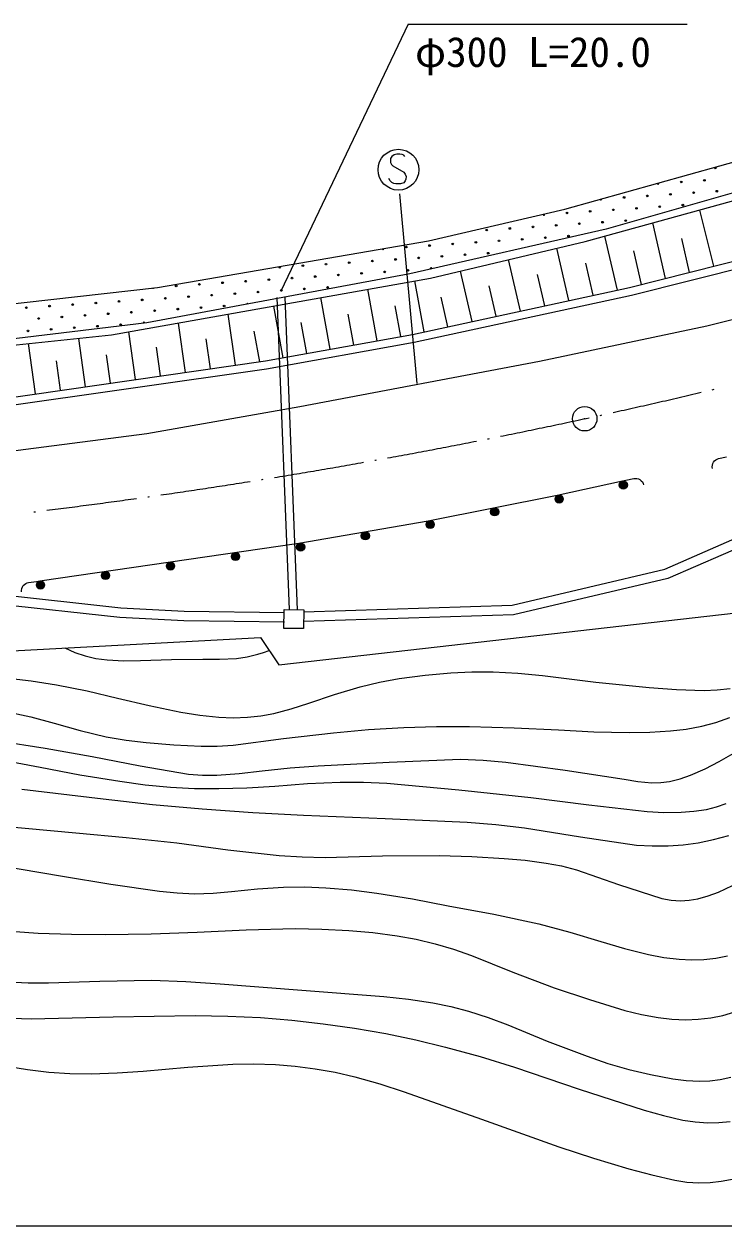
# Model space of a CAD drawing. Units: millimetres, scale not verified. Extents: x 40000 to 680000, y 20000 to 380000.
# Drawn here: x 434199 to 476821, y 236147 to 309292 of the extents above; entities that cross this region are included whole.
import ezdxf
from ezdxf.enums import TextEntityAlignment as Align

# ---------------------------------------------------------------- set-up
doc = ezdxf.new("R2010")
doc.units = ezdxf.units.MM
doc.header["$LTSCALE"] = 1000
doc.linetypes.add('CHAIN', pattern=[18.5, 12, -1.5, 3.5, -1.5])
for name, color, linetype, lineweight in [('M-BGD', 7, 'Continuous', 25), ('M-BMK', 2, 'CHAIN', 13), ('M-BMK-HTXT', 7, 'Continuous', 13), ('M-BMK-SRVR', 3, 'Continuous', 25)]:
    doc.layers.add(name, color=color, linetype=linetype, lineweight=lineweight)
doc.styles.add('ＭＳ ゴシック', font='')
doc.styles.get('ＭＳ ゴシック').set_extended_font_data('MS Gothic')

msp = doc.modelspace()

# ---------------------------------------------------------------- linework, layer by layer
at = {"layer": 'M-BGD'}
for p, q in [((467140, 298016), (482986, 302462)), ((456898, 301377), (456736, 301333)), ((457092, 301377), (456898, 301377)), ((457223, 301352), (457092, 301377)), ((456517, 301102), (456511, 300958)), ((456511, 300958), (456517, 300865)), ((456598, 301240), (456517, 301102)), ((456517, 300865), (456567, 300740)), ((456567, 300740), (456654, 300671)), ((456736, 301333), (456598, 301240)), ((456654, 300671), (457336, 300277)), ((457317, 301308), (457223, 301352)), ((457386, 301233), (457317, 301308)), ((457336, 300277), (457411, 300165)), ((457411, 300165), (457461, 300008)), ((457461, 300008), (457448, 299858)), ((481960, 300322), (469638, 296810)), ((456492, 299740), (456404, 299883)), ((456592, 299646), (456492, 299740)), ((456711, 299590), (456592, 299646)), ((456836, 299571), (456711, 299590)), ((457123, 299571), (456836, 299571)), ((457317, 299627), (457123, 299571)), ((457404, 299740), (457317, 299627)), ((457448, 299858), (457404, 299740)), ((457071, 298950), (458119, 287419)), ((468361, 296060), (477878, 298665)), ((458832, 296106), (467140, 298016)), ((476195, 294551), (475345, 297971)), ((471068, 293260), (486542, 297157)), ((473264, 293813), (472485, 297188)), ((469638, 296810), (457690, 294098)), ((470331, 293101), (469572, 296391)), ((486663, 296672), (471182, 292773)), ((442330, 293258), (458832, 296106)), ((458951, 293827), (468361, 296060)), ((467382, 292463), (466646, 295653)), ((474727, 294181), (474253, 296235)), ((464432, 291826), (463709, 294956)), ((471800, 293444), (471330, 295485)), ((457690, 294098), (441673, 291115)), ((461482, 291188), (460773, 294259)), ((465907, 292144), (465467, 294051)), ((468856, 292782), (468405, 294740)), ((439531, 290371), (458951, 293827)), ((458562, 290557), (458004, 293658)), ((462957, 291507), (462529, 293361)), ((475778, 290927), (486919, 293713)), ((431689, 292059), (442330, 293258)), ((449588, 292649), (450336, 273653)), ((450087, 292669), (450837, 273650)), ((452846, 289500), (452281, 292640)), ((455706, 290016), (455143, 293149)), ((457850, 290403), (471068, 293260)), ((471182, 292773), (457947, 289912)), ((460007, 290869), (459591, 292672)), ((449986, 288983), (449419, 292131)), ((457137, 290274), (456800, 292145)), ((447075, 288526), (446637, 291635)), ((451416, 289242), (451078, 291122)), ((454276, 289758), (453939, 291634)), ((441673, 291115), (432147, 289963)), ((440988, 287656), (440579, 290558)), ((444031, 288091), (443608, 291097)), ((448553, 288738), (448216, 290611)), ((448893, 288786), (457850, 290403)), ((465594, 288772), (475778, 290927)), ((431323, 289517), (439531, 290371)), ((434901, 286785), (434470, 289844)), ((437945, 287221), (437530, 290163)), ((445553, 288309), (445297, 290125)), ((457947, 289912), (448973, 288292)), ((439466, 287438), (439224, 289155)), ((442510, 287873), (442262, 289630)), ((423609, 285171), (448893, 288786)), ((448973, 288292), (423664, 284674)), ((436423, 287003), (436171, 288793)), ((450998, 286015), (465594, 288772)), ((441682, 284382), (450998, 286015)), ((429538, 282797), (441682, 284382)), ((470643, 281483), (470838, 281526)), ((473219, 276116), (481865, 279896)), ((482129, 279357), (473409, 275544)), ((463930, 273930), (473219, 276116)), ((434967, 275375), (435165, 275404)), ((473409, 275544), (464009, 273332)), ((431556, 274698), (440089, 273768)), ((440041, 273170), (431484, 274103)), ((440089, 273768), (443954, 273567)), ((443954, 273567), (450053, 273486)), ((449706, 270301), (480056, 273734)), ((450027, 272514), (450034, 273655)), ((450034, 273655), (451231, 273647)), ((451231, 273647), (451224, 272506)), ((451230, 273524), (463930, 273930)), ((443934, 272967), (440041, 273170)), ((450058, 272886), (443934, 272967)), ((464009, 273332), (451226, 272923)), ((451224, 272506), (450027, 272514)), ((433115, 271137), (448608, 271952)), ((448608, 271952), (449706, 270301)), ((436681, 271325), (437288, 271053)), ((437288, 271053), (437925, 270834)), ((437925, 270834), (438577, 270688)), ((438577, 270688), (439254, 270599)), ((446112, 270631), (447135, 270687)), ((447135, 270687), (447790, 270783)), ((447790, 270783), (448432, 270937)), ((448432, 270937), (448783, 271044)), ((448783, 271044), (449132, 271163)), ((439254, 270599), (440276, 270544)), ((440276, 270544), (441295, 270549)), ((441295, 270549), (443181, 270622)), ((443181, 270622), (445088, 270636)), ((445088, 270636), (446112, 270631)), ((433079, 269513), (434625, 269327)), ((434625, 269327), (436174, 269079)), ((454676, 268966), (455854, 269240)), ((455854, 269240), (457052, 269457)), ((457052, 269457), (458616, 269664)), ((458616, 269664), (460191, 269812)), ((460191, 269812), (461471, 269867)), ((461471, 269867), (462762, 269862)), ((462762, 269862), (464269, 269784)), ((464269, 269784), (465772, 269647)), ((465772, 269647), (469017, 269248)), ((469017, 269248), (472260, 268909)), ((436174, 269079), (438039, 268705)), ((438039, 268705), (439892, 268272)), ((451535, 267953), (453098, 268489)), ((453098, 268489), (454676, 268966)), ((472260, 268909), (473923, 268793)), ((473923, 268793), (475609, 268737)), ((475609, 268737), (476411, 268766)), ((476411, 268766), (477201, 268854)), ((439892, 268272), (441817, 267816)), ((441817, 267816), (443757, 267419)), ((450476, 267614), (451535, 267953)), ((433193, 267445), (434616, 267128)), ((434616, 267128), (436036, 266749)), ((443757, 267419), (444900, 267237)), ((444900, 267237), (446063, 267114)), ((446063, 267114), (446935, 267079)), ((446935, 267079), (447811, 267104)), ((447811, 267104), (448610, 267189)), ((448610, 267189), (449408, 267336)), ((449408, 267336), (450476, 267614)), ((476335, 266796), (477185, 267081)), ((436036, 266749), (437614, 266305)), ((437614, 266305), (439205, 265920)), ((453051, 266165), (455184, 266351)), ((455184, 266351), (457321, 266476)), ((457321, 266476), (459322, 266535)), ((459322, 266535), (461332, 266534)), ((461332, 266534), (464037, 266463)), ((464037, 266463), (466741, 266333)), ((466741, 266333), (468898, 266220)), ((472308, 266190), (473559, 266272)), ((473559, 266272), (474514, 266390)), ((474514, 266390), (475467, 266569)), ((475467, 266569), (476335, 266796)), ((432602, 265680), (435478, 265232)), ((439205, 265920), (440414, 265716)), ((440414, 265716), (441634, 265572)), ((441634, 265572), (443311, 265424)), ((446943, 265413), (449992, 265819)), ((449992, 265819), (453051, 266165)), ((468898, 266220), (471055, 266168)), ((471055, 266168), (472308, 266190)), ((435478, 265232), (438338, 264726)), ((443311, 265424), (444991, 265336)), ((444991, 265336), (445969, 265345)), ((445969, 265345), (446943, 265413)), ((476519, 264406), (478235, 265378)), ((432688, 264538), (435180, 264060)), ((435180, 264060), (437604, 263603)), ((438338, 264726), (441271, 264158)), ((441271, 264158), (444217, 263649)), ((450399, 264023), (452104, 264144)), ((452104, 264144), (456442, 264382)), ((456442, 264382), (460782, 264560)), ((460782, 264560), (462159, 264500)), ((462159, 264500), (463544, 264380)), ((463544, 264380), (467154, 263886)), ((475666, 263968), (476519, 264406)), ((437604, 263603), (440037, 263206)), ((444217, 263649), (445069, 263590)), ((445069, 263590), (445933, 263591)), ((445933, 263591), (447307, 263686)), ((447307, 263686), (448693, 263842)), ((448693, 263842), (450399, 264023)), ((467154, 263886), (470746, 263333)), ((470746, 263333), (471581, 263195)), ((473511, 263204), (474153, 263363)), ((474153, 263363), (474782, 263581)), ((474782, 263581), (475666, 263968)), ((434060, 262739), (439020, 262146)), ((440037, 263206), (441570, 263000)), ((441570, 263000), (443110, 262855)), ((443110, 262855), (444588, 262779)), ((444588, 262779), (446068, 262763)), ((446068, 262763), (447769, 262811)), ((447769, 262811), (449468, 262919)), ((449468, 262919), (451464, 263072)), ((451464, 263072), (453458, 263164)), ((453458, 263164), (454876, 263155)), ((454876, 263155), (456293, 263085)), ((456293, 263085), (460681, 262688)), ((460681, 262688), (465064, 262231)), ((471581, 263195), (472426, 263116)), ((472426, 263116), (472970, 263130)), ((472970, 263130), (473511, 263204)), ((439020, 262146), (442027, 261805)), ((465064, 262231), (468593, 261771)), ((442027, 261805), (445041, 261524)), ((445041, 261524), (448123, 261308)), ((448123, 261308), (451217, 261152)), ((451217, 261152), (456196, 260949)), ((468593, 261771), (472138, 261371)), ((472138, 261371), (473164, 261319)), ((473164, 261319), (474207, 261328)), ((474207, 261328), (474981, 261384)), ((474981, 261384), (475757, 261500)), ((475757, 261500), (476369, 261648)), ((476369, 261648), (476960, 261853)), ((432699, 260492), (437352, 260065)), ((456196, 260949), (461193, 260716)), ((461193, 260716), (462928, 260579)), ((462928, 260579), (464666, 260382)), ((437352, 260065), (440428, 259795)), ((440428, 259795), (443499, 259464)), ((464666, 260382), (468076, 259825)), ((468076, 259825), (471501, 259329)), ((476191, 259663), (477117, 259915)), ((443499, 259464), (446615, 259045)), ((446615, 259045), (449734, 258686)), ((471501, 259329), (472458, 259273)), ((472458, 259273), (473427, 259278)), ((473427, 259278), (474346, 259345)), ((474346, 259345), (475259, 259471)), ((475259, 259471), (476191, 259663)), ((431609, 258272), (436532, 257438)), ((449734, 258686), (451138, 258603)), ((451138, 258603), (452543, 258580)), ((452543, 258580), (456021, 258671)), ((456021, 258671), (459498, 258702)), ((459498, 258702), (461465, 258636)), ((461465, 258636), (463442, 258509)), ((463442, 258509), (464723, 258402)), ((464723, 258402), (465993, 258235)), ((465993, 258235), (466923, 258054)), ((466923, 258054), (467837, 257815)), ((467837, 257815), (470408, 256919)), ((436532, 257438), (439479, 256946)), ((439479, 256946), (442452, 256512)), ((448416, 256665), (450003, 256769)), ((450003, 256769), (451293, 256778)), ((451293, 256778), (452583, 256727)), ((470408, 256919), (473037, 256066)), ((476493, 256466), (477347, 256869)), ((442452, 256512), (443515, 256410)), ((443515, 256410), (444589, 256369)), ((444589, 256369), (445712, 256405)), ((445712, 256405), (446835, 256501)), ((446835, 256501), (448416, 256665)), ((452583, 256727), (454138, 256596)), ((454138, 256596), (455687, 256406)), ((455687, 256406), (457856, 256051)), ((457856, 256051), (460027, 255635)), ((473037, 256066), (473597, 255971)), ((474702, 255964), (475233, 256053)), ((475233, 256053), (475865, 256228)), ((475865, 256228), (476493, 256466)), ((460027, 255635), (462798, 255112)), ((473597, 255971), (474168, 255935)), ((474168, 255935), (474702, 255964)), ((462798, 255112), (465553, 254530)), ((433651, 254063), (435055, 253961)), ((435055, 253961), (437092, 253895)), ((437092, 253895), (439133, 253889)), ((439133, 253889), (441942, 253930)), ((441942, 253930), (444749, 254031)), ((444749, 254031), (447723, 254166)), ((447723, 254166), (450700, 254241)), ((450700, 254241), (452337, 254217)), ((452337, 254217), (453972, 254134)), ((453972, 254134), (455446, 254000)), ((455446, 254000), (456917, 253806)), ((465553, 254530), (467442, 254023)), ((467442, 254023), (469320, 253455)), ((456917, 253806), (458080, 253595)), ((458080, 253595), (459228, 253325)), ((459228, 253325), (460347, 252993)), ((469320, 253455), (470759, 253032)), ((460347, 252993), (461457, 252600)), ((461457, 252600), (463964, 251592)), ((470759, 253032), (472233, 252662)), ((472233, 252662), (473153, 252489)), ((473153, 252489), (474088, 252375)), ((474088, 252375), (474846, 252339)), ((474846, 252339), (475602, 252363)), ((475602, 252363), (476328, 252446)), ((476328, 252446), (477046, 252588)), ((433229, 251012), (434450, 250944)), ((434450, 250944), (435683, 250935)), ((435683, 250935), (438818, 251050)), ((438818, 251050), (441953, 251104)), ((441953, 251104), (444049, 251027)), ((444049, 251027), (446143, 250890)), ((446143, 250890), (451116, 250494)), ((463964, 251592), (466485, 250644)), ((451116, 250494), (456099, 250111)), ((466485, 250644), (468626, 249926)), ((456099, 250111), (457601, 249944)), ((457601, 249944), (459095, 249718)), ((459095, 249718), (460182, 249498)), ((460182, 249498), (461263, 249217)), ((468626, 249926), (470789, 249265)), ((433463, 248791), (434631, 248751)), ((434631, 248751), (439628, 248875)), ((439628, 248875), (444621, 248952)), ((444621, 248952), (446608, 248918)), ((446608, 248918), (448596, 248824)), ((448596, 248824), (450500, 248671)), ((461263, 249217), (462469, 248829)), ((462469, 248829), (463658, 248383)), ((470789, 249265), (471789, 249019)), ((471789, 249019), (472815, 248830)), ((472815, 248830), (473653, 248735)), ((473653, 248735), (474507, 248699)), ((474507, 248699), (475259, 248724)), ((475259, 248724), (476014, 248810)), ((476014, 248810), (476758, 248959)), ((476758, 248959), (477488, 249168)), ((450500, 248671), (452409, 248457)), ((452409, 248457), (454320, 248185)), ((454320, 248185), (456231, 247853)), ((463658, 248383), (466059, 247399)), ((456231, 247853), (458051, 247475)), ((458051, 247475), (459868, 247036)), ((466059, 247399), (468484, 246471)), ((459868, 247036), (461967, 246457)), ((433146, 245868), (434417, 245661)), ((441452, 245567), (444179, 245805)), ((444179, 245805), (446907, 245984)), ((446907, 245984), (448200, 246005)), ((448200, 246005), (449503, 245966)), ((449503, 245966), (450712, 245871)), ((450712, 245871), (451923, 245716)), ((461967, 246457), (464058, 245818)), ((464058, 245818), (468000, 244481)), ((468484, 246471), (469751, 246041)), ((469751, 246041), (471031, 245671)), ((434417, 245661), (435705, 245513)), ((435705, 245513), (436990, 245434)), ((436990, 245434), (438280, 245414)), ((438280, 245414), (439862, 245460)), ((439862, 245460), (441452, 245567)), ((451923, 245716), (453141, 245497)), ((453141, 245497), (454347, 245218)), ((454347, 245218), (455857, 244795)), ((471031, 245671), (472351, 245363)), ((472351, 245363), (473705, 245110)), ((473705, 245110), (474514, 245000)), ((475959, 244971), (476580, 245052)), ((476580, 245052), (477242, 245205)), ((455857, 244795), (457354, 244313)), ((457354, 244313), (462062, 242647)), ((468000, 244481), (471964, 243200)), ((474514, 245000), (475333, 244950)), ((475333, 244950), (475959, 244971)), ((471964, 243200), (473139, 242868)), ((473139, 242868), (474325, 242595)), ((462062, 242647), (466762, 240970)), ((474325, 242595), (475075, 242478)), ((475075, 242478), (475838, 242421)), ((475838, 242421), (476511, 242435)), ((476511, 242435), (477193, 242510)), ((466762, 240970), (468879, 240274)), ((468879, 240274), (471033, 239630)), ((471033, 239630), (472422, 239249)), ((472422, 239249), (473825, 238928)), ((473825, 238928), (474556, 238817)), ((474556, 238817), (475298, 238767)), ((475298, 238767), (475974, 238785)), ((475974, 238785), (476659, 238864)), ((476659, 238864), (477438, 239020))]:
    msp.add_line(p, q, dxfattribs=at)
for points in [[(476119, 282245), (476107, 282337), (476113, 282444), (476143, 282554), (476184, 282631), (476247, 282712), (476327, 282777), (476406, 282820), (476490, 282847), (476976, 282963)], [(470838, 281526), (471327, 281633), (471426, 281644), (471520, 281639), (471618, 281609), (471704, 281567), (471786, 281500), (471850, 281427), (471896, 281332), (471922, 281251)], [(435165, 275404), (450940, 277699), (458811, 279065), (466656, 280613), (470643, 281483)], [(434050, 274736), (434046, 274829), (434061, 274935), (434101, 275042), (434149, 275115), (434219, 275191), (434304, 275248), (434387, 275283), (434473, 275303), (434967, 275375)]]:
    msp.add_lwpolyline(points, dxfattribs=at)
for centre, radius in [((456998, 300427), 1244), ((476290, 300531), 49.8), ((474221, 299683), 49.8), ((475632, 299778), 49.8), ((476386, 299120), 49.8), ((470742, 298739), 49.8), ((472153, 298834), 49.8), ((473564, 298930), 49.8), ((474975, 299025), 49.8), ((467262, 297796), 49.8), ((468673, 297891), 49.8), ((470084, 297986), 49.8), ((471495, 298081), 49.8), ((472906, 298176), 49.8), ((474317, 298272), 49.8), ((465193, 296947), 49.8), ((466604, 297042), 49.8), ((468015, 297138), 49.8), ((469426, 297233), 49.8), ((470837, 297328), 49.8), ((462371, 296757), 49.8), ((463782, 296852), 49.8), ((464535, 296194), 49.8), ((465946, 296289), 49.8), ((467357, 296384), 49.8), ((457480, 295718), 49.8), ((458891, 295813), 49.8), ((460302, 295908), 49.8), ((461713, 296003), 49.8), ((463124, 296099), 49.8), ((454000, 294774), 49.8), ((455411, 294869), 49.8), ((456822, 294965), 49.8), ((458233, 295060), 49.8), ((459644, 295155), 49.8), ((461055, 295250), 49.8), ((462466, 295346), 49.8), ((449767, 294488), 49.8), ((451178, 294583), 49.8), ((452589, 294679), 49.8), ((453342, 294021), 49.8), ((454753, 294116), 49.8), ((456164, 294211), 49.8), ((457575, 294307), 49.8), ((443465, 293354), 49.8), ((444876, 293449), 49.8), ((446287, 293545), 49.8), ((447698, 293640), 49.8), ((449109, 293735), 49.8), ((450520, 293830), 49.8), ((451931, 293926), 49.8), ((452684, 293268), 49.8), ((442807, 292601), 49.8), ((444218, 292696), 49.8), ((445629, 292792), 49.8), ((447040, 292887), 49.8), ((448451, 292982), 49.8), ((449862, 293077), 49.8), ((451273, 293173), 49.8), ((434341, 292029), 49.8), ((435752, 292125), 49.8), ((437163, 292220), 49.8), ((438574, 292315), 49.8), ((439985, 292411), 49.8), ((441396, 292506), 49.8), ((442149, 291848), 49.8), ((443560, 291943), 49.8), ((444971, 292038), 49.8), ((446382, 292134), 49.8), ((435094, 291372), 49.8), ((436505, 291467), 49.8), ((437916, 291562), 49.8), ((439327, 291657), 49.8), ((440738, 291753), 49.8), ((434437, 290618), 49.8), ((435848, 290714), 49.8), ((437259, 290809), 49.8), ((438670, 290904), 49.8), ((440081, 291000), 49.8), ((468340, 285273), 22.5), ((470696, 281240), 249), ((470696, 281240), 220), ((470696, 281240), 191), ((470696, 281240), 161), ((470696, 281240), 132), ((470696, 281240), 97.5), ((470696, 281240), 67.5), ((470696, 281240), 38.8), ((470696, 281240), 7.5), ((466787, 280387), 249), ((466787, 280387), 220), ((466787, 280387), 191), ((466787, 280387), 161), ((466787, 280387), 132), ((466787, 280387), 97.5), ((466787, 280387), 67.5), ((466787, 280387), 38.8), ((466787, 280387), 7.5), ((462858, 279610), 249), ((462858, 279610), 220), ((462858, 279610), 191), ((462858, 279610), 161), ((462858, 279610), 132), ((462858, 279610), 97.5), ((462858, 279610), 67.5), ((462858, 279610), 38.8), ((462858, 279610), 7.5), ((458932, 278836), 249), ((458932, 278836), 220), ((458932, 278836), 191), ((458932, 278836), 161), ((458932, 278836), 132), ((458932, 278836), 97.5), ((458932, 278836), 67.5), ((458932, 278836), 38.8), ((458932, 278836), 7.5), ((454985, 278149), 249), ((454985, 278149), 220), ((454985, 278149), 191), ((454985, 278149), 161), ((454985, 278149), 132), ((454985, 278149), 97.5), ((454985, 278149), 67.5), ((454985, 278149), 38.8), ((454985, 278149), 7.5), ((451044, 277464), 249), ((451044, 277464), 220), ((451044, 277464), 191), ((451044, 277464), 161), ((451044, 277464), 132), ((451044, 277464), 97.5), ((451044, 277464), 67.5), ((451044, 277464), 38.8), ((451044, 277464), 7.5), ((443119, 276310), 249), ((443119, 276310), 220), ((443119, 276310), 191), ((447078, 276886), 249), ((447078, 276886), 220), ((447078, 276886), 191), ((447078, 276886), 161), ((447078, 276886), 132), ((447078, 276886), 97.5), ((447078, 276886), 67.5), ((447078, 276886), 38.8), ((447078, 276886), 7.5), ((439160, 275734), 249), ((439160, 275734), 220), ((439160, 275734), 191), ((439160, 275734), 161), ((439160, 275734), 132), ((439160, 275734), 97.5), ((439160, 275734), 67.5), ((439160, 275734), 38.8), ((443119, 276310), 161), ((443119, 276310), 132), ((443119, 276310), 97.5), ((443119, 276310), 67.5), ((443119, 276310), 38.8), ((443119, 276310), 7.5), ((435201, 275158), 249), ((435201, 275158), 220), ((435201, 275158), 191), ((435201, 275158), 161), ((435201, 275158), 132), ((435201, 275158), 97.5), ((435201, 275158), 67.5), ((435201, 275158), 38.8), ((435201, 275158), 7.5), ((439160, 275734), 7.5)]:
    msp.add_circle(centre, radius, dxfattribs=at)
for centre, radius, start, end in [((472810, 299588), 49.8, 173.6106, 37.73599), ((469331, 298644), 49.8, 210.6412, 0.70537), ((465851, 297700), 49.8, 170.83133, 35.06374), ((456069, 295622), 49.8, 182.34079, 17.24185), ((458986, 294402), 49.8, 2.45645, 203.11887), ((442054, 293259), 49.8, 226.02698, 326.8305), ((447793, 292229), 49.8, 42.01291, 159.08862), ((441492, 291095), 49.8, 5.35504, 188.44293), ((389102, 651873), 375064, 283.41275, 283.43028), ((389102, 651873), 375064, 282.34341, 282.36095), ((389102, 651873), 375064, 281.27406, 281.2916), ((389102, 651873), 375064, 280.20473, 280.22226), ((389102, 651873), 375064, 279.13539, 279.15292), ((389102, 651873), 375064, 278.06606, 278.08359), ((389102, 651873), 375064, 276.99672, 277.01425)]:
    msp.add_arc(centre, radius, start, end, dxfattribs=at)
at = {"layer": 'M-BMK'}
for start, end in [(282.46613, 283.30757), (281.39677, 282.23824), (280.32744, 281.16888), (279.2581, 280.09955), (278.18877, 279.03021), (277.11943, 277.96088)]:
    msp.add_arc((389102, 651873), 375064, start, end, dxfattribs=at)
at = {"layer": 'M-BMK-HTXT'}
for p, q in [((457587, 309292), (449837, 293045)), ((457587, 309292), (474575, 309292)), ((426122, 236147), (566389, 236147))]:
    msp.add_line(p, q, dxfattribs=at)
at = {"layer": 'M-BMK-SRVR'}
msp.add_circle((468340, 285273), 746, dxfattribs=at)

# ---------------------------------------------------------------- texts
at = {"layer": 'M-BMK-HTXT', "style": 'ＭＳ ゴシック'}
msp.add_text('φ300 L=20.0', height=1833, dxfattribs=at).set_placement((458006, 306129), align=Align.BOTTOM_LEFT)

doc.saveas('drawing.dxf')
